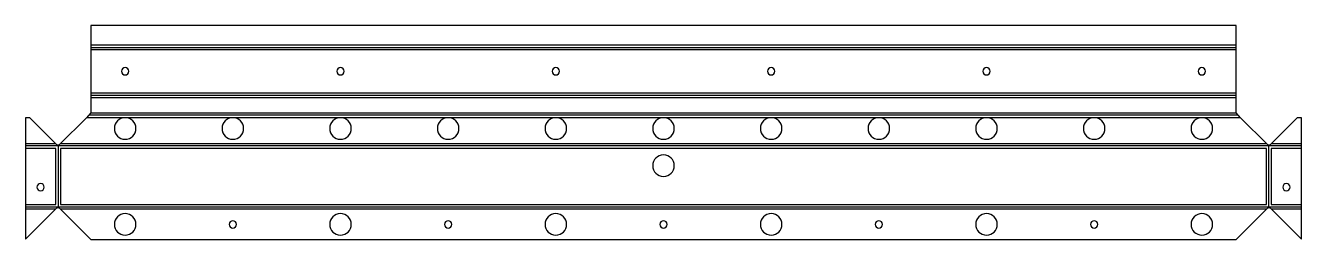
# Model space of a CAD drawing. Header units: millimetres. Extents: x -30 to 562, y 0 to 99.
import ezdxf

# ---------------------------------------------------------------- set-up
doc = ezdxf.new("R2010")
doc.units = ezdxf.units.MM

msp = doc.modelspace()

# ---------------------------------------------------------------- linework, layer by layer
at = {"layer": 'BEND'}
for p, q in [((0, 89.18), (531.86, 89.18)), ((0, 66.92), (531.86, 66.92)), ((532.86, 57.65), (-1, 57.65)), ((-15.2, 43.39), (-30.33, 43.39)), ((-15.2, 43.74), (-15.2, 14.79)), ((547.06, 43.39), (-15.2, 43.39)), ((547.06, 14.79), (547.06, 43.74)), ((562.19, 43.39), (547.06, 43.39)), ((-30.33, 15.13), (-15.2, 15.13)), ((-15.2, 15.13), (547.06, 15.13)), ((547.06, 15.13), (562.19, 15.13))]:
    msp.add_line(p, q, dxfattribs=at)
at = {"layer": 'BEND_EXTENT'}
for p, q in [((0, 90.31), (531.86, 90.31)), ((531.86, 88.05), (0, 88.05)), ((0, 68.05), (531.86, 68.05)), ((531.86, 65.79), (0, 65.79)), ((15.93, 56.52), (-2, 56.52)), ((0, 58.79), (531.86, 58.79)), ((65.93, 56.52), (15.93, 56.52)), ((115.93, 56.52), (65.93, 56.52)), ((165.93, 56.52), (115.93, 56.52)), ((215.93, 56.52), (165.93, 56.52)), ((265.93, 56.52), (215.93, 56.52)), ((315.93, 56.52), (265.93, 56.52)), ((365.93, 56.52), (315.93, 56.52)), ((415.93, 56.52), (365.93, 56.52)), ((465.93, 56.52), (415.93, 56.52)), ((515.93, 56.52), (465.93, 56.52)), ((533.86, 56.52), (515.93, 56.52)), ((-30.33, 44.52), (-16.4, 44.52)), ((-16.33, 42.26), (-30.33, 42.26)), ((-16.33, 16.26), (-16.33, 42.26)), ((-14, 44.52), (545.86, 44.52)), ((548.19, 42.26), (548.19, 16.26)), ((562.19, 42.26), (548.19, 42.26)), ((548.26, 44.52), (562.19, 44.52)), ((-30.33, 16.26), (-16.33, 16.26)), ((-16.4, 14), (-30.33, 14)), ((545.86, 14), (-14, 14)), ((548.19, 16.26), (562.19, 16.26)), ((562.19, 14), (548.26, 14))]:
    msp.add_line(p, q, dxfattribs=at)
msp.add_lwpolyline([(-14.07, 16.26), (545.93, 16.26), (545.93, 42.26), (-14.07, 42.26)], close=True, dxfattribs=at)
at = {"layer": 'INTERIOR_PROFILES', "extrusion": (0, 0, -1)}
for centre, radius in [((-15.93, 78.05), 1.7), ((-115.93, 78.05), 1.7), ((-215.93, 78.05), 1.7), ((-315.93, 78.05), 1.7), ((-415.93, 78.05), 1.7), ((-515.93, 78.05), 1.7), ((-15.93, 51.52), 5), ((-65.93, 51.52), 5), ((-115.93, 51.52), 5), ((-165.93, 51.52), 5), ((-215.93, 51.52), 5), ((-265.93, 51.52), 5), ((-315.93, 51.52), 5), ((-365.93, 51.52), 5), ((-415.93, 51.52), 5), ((-465.93, 51.52), 5), ((-515.93, 51.52), 5), ((-265.93, 34.26), 5), ((23.33, 24.26), 1.7), ((-555.19, 24.26), 1.7), ((-15.93, 7), 5), ((-115.93, 7), 5), ((-215.93, 7), 5), ((-315.93, 7), 5), ((-415.93, 7), 5), ((-515.93, 7), 5), ((-65.93, 7), 1.7), ((-165.93, 7), 1.7), ((-265.93, 7), 1.7), ((-365.93, 7), 1.7), ((-465.93, 7), 1.7)]:
    msp.add_circle(centre, radius, dxfattribs=at)
at = {"layer": 'OUTER_PROFILES'}
msp.add_lwpolyline([(-2, 56.52), (-14.49, 44.03, -0.414214), (-15.91, 44.03), (-28.33, 56.45), (-30.33, 56.45), (-30.33, 0.07), (-15.91, 14.49, -0.414214), (-14.49, 14.49), (0, 0), (531.86, 0), (546.35, 14.49, -0.414214), (547.77, 14.49), (562.19, 0.07), (562.19, 56.45), (560.19, 56.45), (547.77, 44.03, -0.414214), (546.35, 44.03), (533.86, 56.52), (531.86, 58.79), (531.86, 99.31), (0, 99.31), (0, 58.79)], format="xyb", close=True, dxfattribs=at)

doc.saveas('drawing.dxf')
